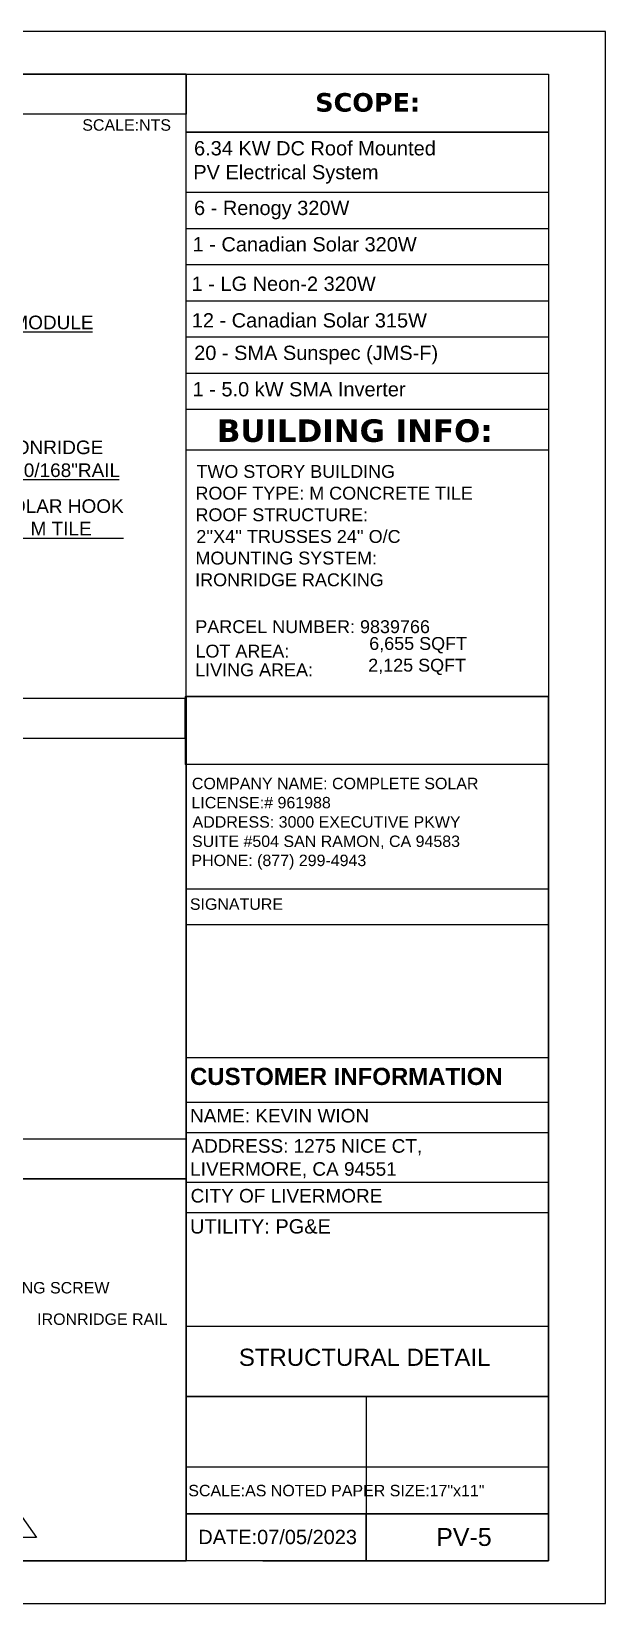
# Model space of a CAD drawing. Header units: inches. Extents: x 347 to 7477, y 1065 to 7514.
# Drawn here: x 3461 to 3862, y 4807 to 5907 of the extents above; entities that cross this region are included whole.
import ezdxf

# ---------------------------------------------------------------- set-up
doc = ezdxf.new("R2010")
doc.units = ezdxf.units.IN
doc.header["$MEASUREMENT"] = 0
for name, color, linetype in [('PDF5_Text', 7, 'Continuous'), ('PDF6_0', 7, 'Continuous'), ('PDF6_PDF4_Geometry', 7, 'Continuous'), ('PDF6_PDF_Geometry', 7, 'Continuous'), ('PDF6_Text', 7, 'Continuous')]:
    doc.layers.add(name, color=color, linetype=linetype)
doc.styles.add('PDF Arial', font='arial.ttf')
doc.styles.add('PDF Arial Bold', font='arialbd.ttf')
doc.styles.add('PDF Verdana Bold', font='verdanab.ttf')
picture_1 = doc.add_image_def('image3.png', size_in_pixel=(45, 240))

msp = doc.modelspace()

# ---------------------------------------------------------------- linework, layer by layer
at = {"layer": 'PDF6_0', "lineweight": 25}
for points in [[(2162.6, 5907.4), (2162.6, 4807.5), (3862.4, 4807.5), (3862.4, 5907.4)], [(3822.5, 5836.9), (3569, 5836.9)], [(3822.5, 5836.9), (3822.5, 5642.9), (3569, 5642.9), (3569, 5836.9)], [(3569, 5394.5), (3569, 5442.1), (3822.5, 5442.1), (3822.5, 5394.5)]]:
    msp.add_lwpolyline(points, close=True, dxfattribs=at)
for points in [[(3569, 5442.1), (3569, 5877.4)], [(3569, 5794.9), (3822.5, 5794.9)], [(3569, 5769.6), (3822.5, 5769.6)], [(3569, 5744.3), (3822.5, 5744.3)], [(3569, 5718.9), (3822.5, 5718.9)], [(3328.7, 5637.7), (3426.9, 5697.1), (3503.3, 5697.1)], [(3569, 5693.6), (3822.5, 5693.6)], [(3569, 5668.2), (3822.5, 5668.2)], [(3569, 5614.6), (3822.5, 5614.6)], [(3292.7, 5568.6), (3425, 5593.8), (3522.1, 5593.8)], [(3376.5, 5514.1), (3437.9, 5552.9), (3525.1, 5552.9)], [(3569.1, 5307.6), (3822.6, 5307.6)], [(3569.1, 5282.6), (3822.6, 5282.6)]]:
    msp.add_lwpolyline(points, dxfattribs=at)
at = {"layer": 'PDF6_PDF4_Geometry', "lineweight": 25}
for points in [[(2202.5, 4837.3), (3569, 4837.3), (3569, 5877.4), (2202.5, 5877.4)], [(2202.5, 4837.3), (3569, 4837.3), (3569, 5877.4), (2202.5, 5877.4)], [(3569, 5877.4), (3569, 5849.4), (2618, 5849.4), (2618, 5877.4)], [(3568, 5440.8), (3568, 5412.8), (2618, 5412.8), (2618, 5440.8)], [(3568, 5440.8), (3568, 5412.8), (2618, 5412.8), (2618, 5440.8)], [(3569, 5132.5), (3569, 5104.5), (2202.5, 5104.5), (2202.5, 5132.5)]]:
    msp.add_lwpolyline(points, close=True, dxfattribs=at)
for points in [[(2202.5, 5104.5), (3569, 5104.5)], [(3407.6, 4933.4), (3464.1, 4853.7), (3451.6, 4853.7)]]:
    msp.add_lwpolyline(points, dxfattribs=at)
at = {"layer": 'PDF6_PDF_Geometry', "lineweight": 25}
for points in [[(3822.5, 5877.4), (3822.5, 4837.4), (2202.5, 4837.4), (2202.5, 5877.4), (3822.5, 5877.4), (3822.5, 4837.4), (3569, 4837.4), (3569, 4870.2), (3822.5, 4870.2), (3569, 4870.2), (3569, 4903.2), (3822.5, 4903.2)], [(3822.5, 5359.5), (3822.5, 4903.2), (3822.5, 4870.2), (3822.5, 4837.4), (3822.5, 5442.1), (3569, 5442.1), (3569, 4837.4)], [(3569, 5189.5), (3822.5, 5189.5)], [(3569, 5158.2), (3822.5, 5158.2)], [(3569, 5137.1), (3822.5, 5137.1)], [(3569, 5102.3), (3822.6, 5102.3)], [(3569, 5081.1), (3822.6, 5081.1)], [(3569, 5001.5), (3822.6, 5001.5)], [(3572.5, 4952.4), (3822.5, 4952.4), (3569, 4952.4), (3822.5, 4952.4), (3694.9, 4952.4), (3694.9, 4903.2), (3822.5, 4903.2), (3822.5, 4952.4)], [(3694.9, 4903.2), (3694.9, 4870.2), (3694.9, 4837.4)]]:
    msp.add_lwpolyline(points, dxfattribs=at)
msp.add_lwpolyline([(3822.5, 4870.2), (3822.5, 4837.4), (3694.9, 4837.4), (3694.9, 4870.2)], close=True, dxfattribs=at)
at = {"layer": 'PDF6_PDF_Geometry', "color": 251, "lineweight": 25, "true_color": 0x525252}
msp.add_lwpolyline([(3622.6, 4837.4), (3822.5, 4837.4)], dxfattribs=at)

# ---------------------------------------------------------------- texts
at = {"layer": 'PDF5_Text', "attachment_point": 7, "style": 'PDF Arial'}
for s, insert, char_height in [('1 - LG Neon-2 320W', (3572.7, 5725.7), 10), ('12 - Canadian Solar 315W', (3572.8, 5700.1), 10), ('PARCEL NUMBER: 9839766', (3575.3, 5486.3), 9), ('LOT AREA:', (3575.4, 5469.2), 9), ('LIVING AREA:', (3575.2, 5456.1), 9)]:
    msp.add_mtext(s, dxfattribs=dict(at, insert=insert, char_height=char_height))
at = {"layer": 'PDF6_Text', "attachment_point": 7}
for s, insert, char_height, style in [('SCOPE:', (3659.2, 5851), 13, 'PDF Verdana Bold'), ('SCALE:NTS', (3496.2, 5837.8), 8, 'PDF Arial'), ('6.34 KW DC Roof Mounted', (3574.4, 5820.5), 10, 'PDF Arial'), ('PV Electrical System', (3573.9, 5800.9), 10, 'PDF Arial'), ('6 - Renogy 320W', (3574.4, 5775.9), 10, 'PDF Arial'), ('1 - Canadian Solar 320W', (3573.4, 5753.3), 10, 'PDF Arial'), ('PV MODULE', (3425.9, 5698.9), 9.5, 'PDF Arial'), ('20 - SMA Sunspec (JMS-F)', (3574.5, 5674.5), 10, 'PDF Arial'), ('1 - 5.0 kW SMA Inverter', (3573.4, 5651.9), 10, 'PDF Arial'), ('BUILDING INFO:', (3590.4, 5619.9), 15.749, 'PDF Verdana Bold'), ('IRONRIDGE', (3435.7, 5611.5), 9.5, 'PDF Arial'), ('XR-10/168"RAIL', (3425, 5595.5), 9.5, 'PDF Arial'), ('TWO STORY BUILDING', (3576.1, 5594.9), 9, 'PDF Arial'), ('ROOF TYPE: M CONCRETE TILE', (3575.4, 5579.7), 9, 'PDF Arial'), ('SOLAR HOOK', (3437.4, 5570.4), 9.5, 'PDF Arial'), ('ROOF STRUCTURE:', (3575.4, 5564.6), 9, 'PDF Arial'), ('M TILE', (3460, 5554.8), 9.5, 'PDF Arial'), ("2''X4'' TRUSSES 24'' O/C", (3576, 5549.4), 9, 'PDF Arial'), ('MOUNTING SYSTEM:', (3575.4, 5534.3), 9, 'PDF Arial'), ('IRONRIDGE RACKING', (3575.2, 5519.1), 9, 'PDF Arial'), ('6,655 SQFT', (3697, 5472.2), 9, 'PDF Arial'), ('2,125 SQFT', (3696.3, 5457), 9, 'PDF Arial'), ('COMPANY NAME: COMPLETE SOLAR', (3572.9, 5377.1), 8, 'PDF Arial'), ('LICENSE:# 961988', (3572.6, 5363.7), 8, 'PDF Arial'), ('ADDRESS: 3000 EXECUTIVE PKWY', (3573.4, 5350.2), 8, 'PDF Arial'), ('SUITE #504 SAN RAMON, CA 94583', (3573, 5335.3), 8, 'PDF Arial'), ('PHONE: (877) 299-4943', (3572.6, 5321), 8, 'PDF Arial'), ('SIGNATURE', (3571.5, 5292.7), 8, 'PDF Arial'), ('CUSTOMER INFORMATION', (3571.6, 5170.1), 12, 'PDF Arial Bold'), ('NAME: KEVIN WION', (3571.6, 5143.9), 9.5, 'PDF Arial'), ('ADDRESS: 1275 NICE CT,', (3572.6, 5121.1), 9.5, 'PDF Arial'), ('LIVERMORE, CA 94551', (3571.7, 5105), 9.5, 'PDF Arial'), ('CITY OF LIVERMORE', (3572, 5087.9), 9.5, 'PDF Arial'), ('UTILITY: PG&E', (3571.6, 5066.2), 10, 'PDF Arial'), ('SELF-DRILLING SCREW', (3387.3, 5024.3), 8, 'PDF Arial'), ('IRONRIDGE RAIL', (3464.6, 5002.3), 8, 'PDF Arial'), ('STRUCTURAL DETAIL', (3605.8, 4973.6), 12, 'PDF Arial'), ('SCALE:AS NOTED PAPER SIZE:17"x11"', (3570.4, 4882.4), 8, 'PDF Arial'), ('DATE:07/05/2023', (3577.4, 4848.9), 10, 'PDF Arial'), ('PV-5', (3743.9, 4847.6), 12.5, 'PDF Arial')]:
    msp.add_mtext(s, dxfattribs=dict(at, insert=insert, char_height=char_height, style=style))

# ---------------------------------------------------------------- pictures from other files: only their frames are drawn
at = {"layer": 'PDF6_0', "color": 7, "lineweight": 0}
image = msp.add_image(picture_1, insert=(3822.5, 5394.5), size_in_units=(47.5, 254.3), rotation=90, dxfattribs=at)
image.dxf.flags = 15

doc.saveas('drawing.dxf')
